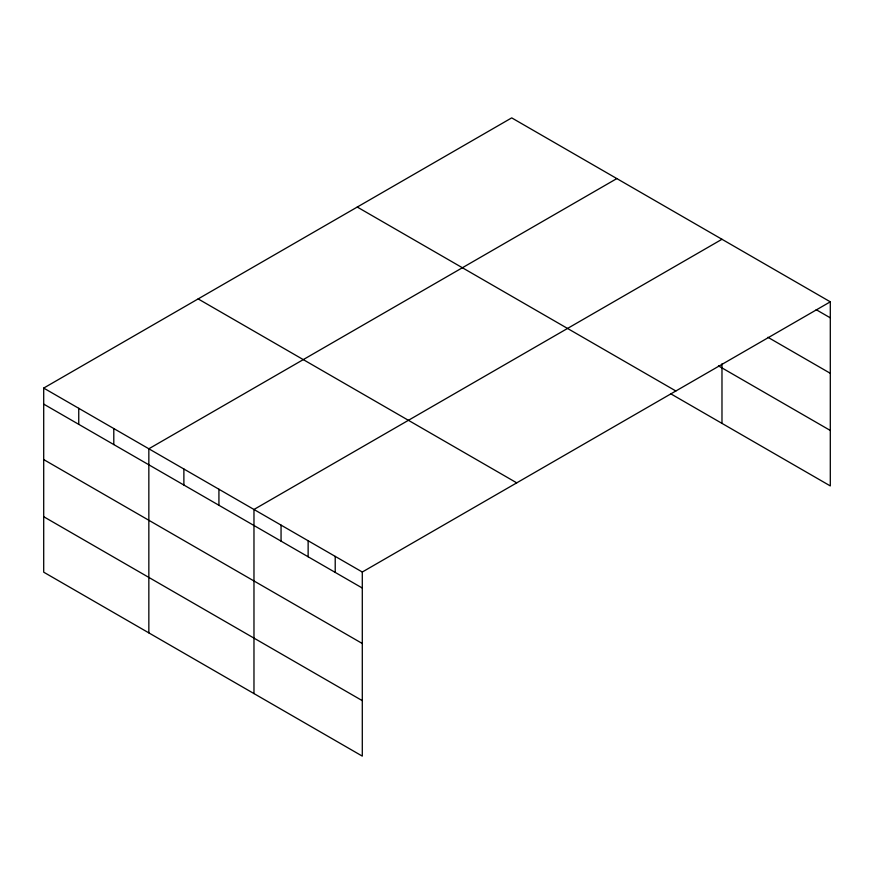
<?xml version="1.0" encoding="UTF-8"?>
<svg xmlns="http://www.w3.org/2000/svg" width="874" height="874" viewBox="0 0 874 874"><rect width="100%" height="100%" fill="white"/><g stroke="black" fill="none" stroke-linecap="round" stroke-linejoin="round"><path stroke-width="1.31" d="M830.3 301.825L362.295 572.022L362.295 756.119L43.7 572.175L43.7 388.078L511.705 117.881L830.3 301.825L830.3 485.922L670.577 393.704M616.836 178.58L148.842 448.777L148.842 632.874M721.979 239.279L253.973 509.476L253.973 693.585M816.174 309.68L830.3 317.841M767.896 337.277L830.3 373.307M718.472 365.889L830.3 430.456M357.258 207.051L675.864 390.984M198.136 298.908L516.742 482.852M43.7 388.078L362.295 572.022M43.7 404.105L362.295 588.038M43.7 459.571L362.295 643.504M43.7 516.709L362.295 700.653M721.979 363.835L721.979 423.377M335.212 556.388L335.212 572.404M308.14 540.755L308.14 556.771M281.057 525.11L281.057 541.137M218.926 489.243L218.926 505.27M183.879 469.01L183.879 485.037M113.795 428.544L113.795 444.571M78.747 408.311L78.747 424.338"/></g></svg>
